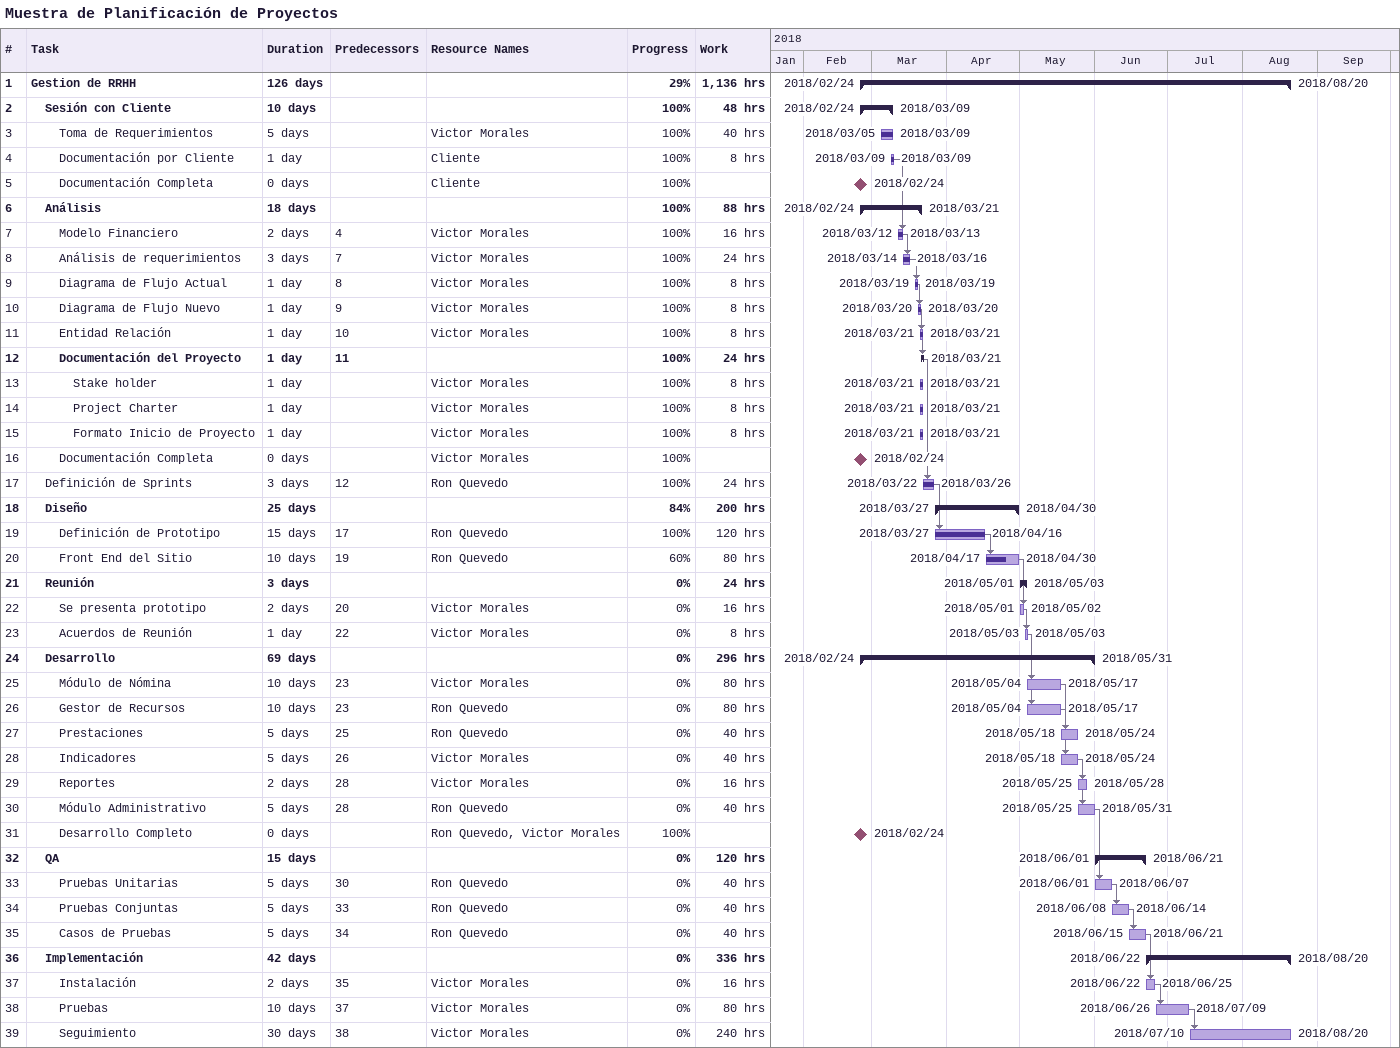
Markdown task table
Muestra de Planificación de Proyectos

| ID | Level | Task | Duration | Start | Finish | Predecessors | Resources | % complete | Work (h) |
|---|---|---|---|---|---|---|---|---|---|
| 1 | 1 | **Gestion de RRHH** | 126d | 2018-02-24 | 2018-08-20 |  |  | 29 | 1136 |
| 2 | 2 | **Sesión con Cliente** | 10d | 2018-02-24 | 2018-03-09 |  |  | 100 | 48 |
| 3 | 3 | Toma de Requerimientos | 5d | 2018-03-05 | 2018-03-09 |  | Victor Morales | 100 | 40 |
| 4 | 3 | Documentación por Cliente | 1d | 2018-03-09 | 2018-03-09 |  | Cliente | 100 | 8 |
| 5 | 3 | Documentación Completa | 0d | 2018-02-24 | 2018-02-24 |  | Cliente | 100 |  |
| 6 | 2 | **Análisis** | 18d | 2018-02-24 | 2018-03-21 |  |  | 100 | 88 |
| 7 | 3 | Modelo Financiero | 2d | 2018-03-12 | 2018-03-13 | 4 | Victor Morales | 100 | 16 |
| 8 | 3 | Análisis de requerimientos | 3d | 2018-03-14 | 2018-03-16 | 7 | Victor Morales | 100 | 24 |
| 9 | 3 | Diagrama de Flujo Actual | 1d | 2018-03-19 | 2018-03-19 | 8 | Victor Morales | 100 | 8 |
| 10 | 3 | Diagrama de Flujo Nuevo | 1d | 2018-03-20 | 2018-03-20 | 9 | Victor Morales | 100 | 8 |
| 11 | 3 | Entidad Relación | 1d | 2018-03-21 | 2018-03-21 | 10 | Victor Morales | 100 | 8 |
| 12 | 3 | **Documentación del Proyecto** | 1d | 2018-03-21 | 2018-03-21 | 11 |  | 100 | 24 |
| 13 | 4 | Stake holder | 1d | 2018-03-21 | 2018-03-21 |  | Victor Morales | 100 | 8 |
| 14 | 4 | Project Charter | 1d | 2018-03-21 | 2018-03-21 |  | Victor Morales | 100 | 8 |
| 15 | 4 | Formato Inicio de Proyecto | 1d | 2018-03-21 | 2018-03-21 |  | Victor Morales | 100 | 8 |
| 16 | 3 | Documentación Completa | 0d | 2018-02-24 | 2018-02-24 |  | Victor Morales | 100 |  |
| 17 | 2 | Definición de Sprints | 3d | 2018-03-22 | 2018-03-26 | 12 | Ron Quevedo | 100 | 24 |
| 18 | 2 | **Diseño** | 25d | 2018-03-27 | 2018-04-30 |  |  | 84 | 200 |
| 19 | 3 | Definición de Prototipo | 15d | 2018-03-27 | 2018-04-16 | 17 | Ron Quevedo | 100 | 120 |
| 20 | 3 | Front End del Sitio | 10d | 2018-04-17 | 2018-04-30 | 19 | Ron Quevedo | 60 | 80 |
| 21 | 2 | **Reunión** | 3d | 2018-05-01 | 2018-05-03 |  |  | 0 | 24 |
| 22 | 3 | Se presenta prototipo | 2d | 2018-05-01 | 2018-05-02 | 20 | Victor Morales | 0 | 16 |
| 23 | 3 | Acuerdos de Reunión | 1d | 2018-05-03 | 2018-05-03 | 22 | Victor Morales | 0 | 8 |
| 24 | 2 | **Desarrollo** | 69d | 2018-02-24 | 2018-05-31 |  |  | 0 | 296 |
| 25 | 3 | Módulo de Nómina | 10d | 2018-05-04 | 2018-05-17 | 23 | Victor Morales | 0 | 80 |
| 26 | 3 | Gestor de Recursos | 10d | 2018-05-04 | 2018-05-17 | 23 | Ron Quevedo | 0 | 80 |
| 27 | 3 | Prestaciones | 5d | 2018-05-18 | 2018-05-24 | 25 | Ron Quevedo | 0 | 40 |
| 28 | 3 | Indicadores | 5d | 2018-05-18 | 2018-05-24 | 26 | Victor Morales | 0 | 40 |
| 29 | 3 | Reportes | 2d | 2018-05-25 | 2018-05-28 | 28 | Victor Morales | 0 | 16 |
| 30 | 3 | Módulo Administrativo | 5d | 2018-05-25 | 2018-05-31 | 28 | Ron Quevedo | 0 | 40 |
| 31 | 3 | Desarrollo Completo | 0d | 2018-02-24 | 2018-02-24 |  | Ron Quevedo, Victor Morales | 100 |  |
| 32 | 2 | **QA** | 15d | 2018-06-01 | 2018-06-21 |  |  | 0 | 120 |
| 33 | 3 | Pruebas Unitarias | 5d | 2018-06-01 | 2018-06-07 | 30 | Ron Quevedo | 0 | 40 |
| 34 | 3 | Pruebas Conjuntas | 5d | 2018-06-08 | 2018-06-14 | 33 | Ron Quevedo | 0 | 40 |
| 35 | 3 | Casos de Pruebas | 5d | 2018-06-15 | 2018-06-21 | 34 | Ron Quevedo | 0 | 40 |
| 36 | 2 | **Implementación** | 42d | 2018-06-22 | 2018-08-20 |  |  | 0 | 336 |
| 37 | 3 | Instalación | 2d | 2018-06-22 | 2018-06-25 | 35 | Victor Morales | 0 | 16 |
| 38 | 3 | Pruebas | 10d | 2018-06-26 | 2018-07-09 | 37 | Victor Morales | 0 | 80 |
| 39 | 3 | Seguimiento | 30d | 2018-07-10 | 2018-08-20 | 38 | Victor Morales | 0 | 240 |
